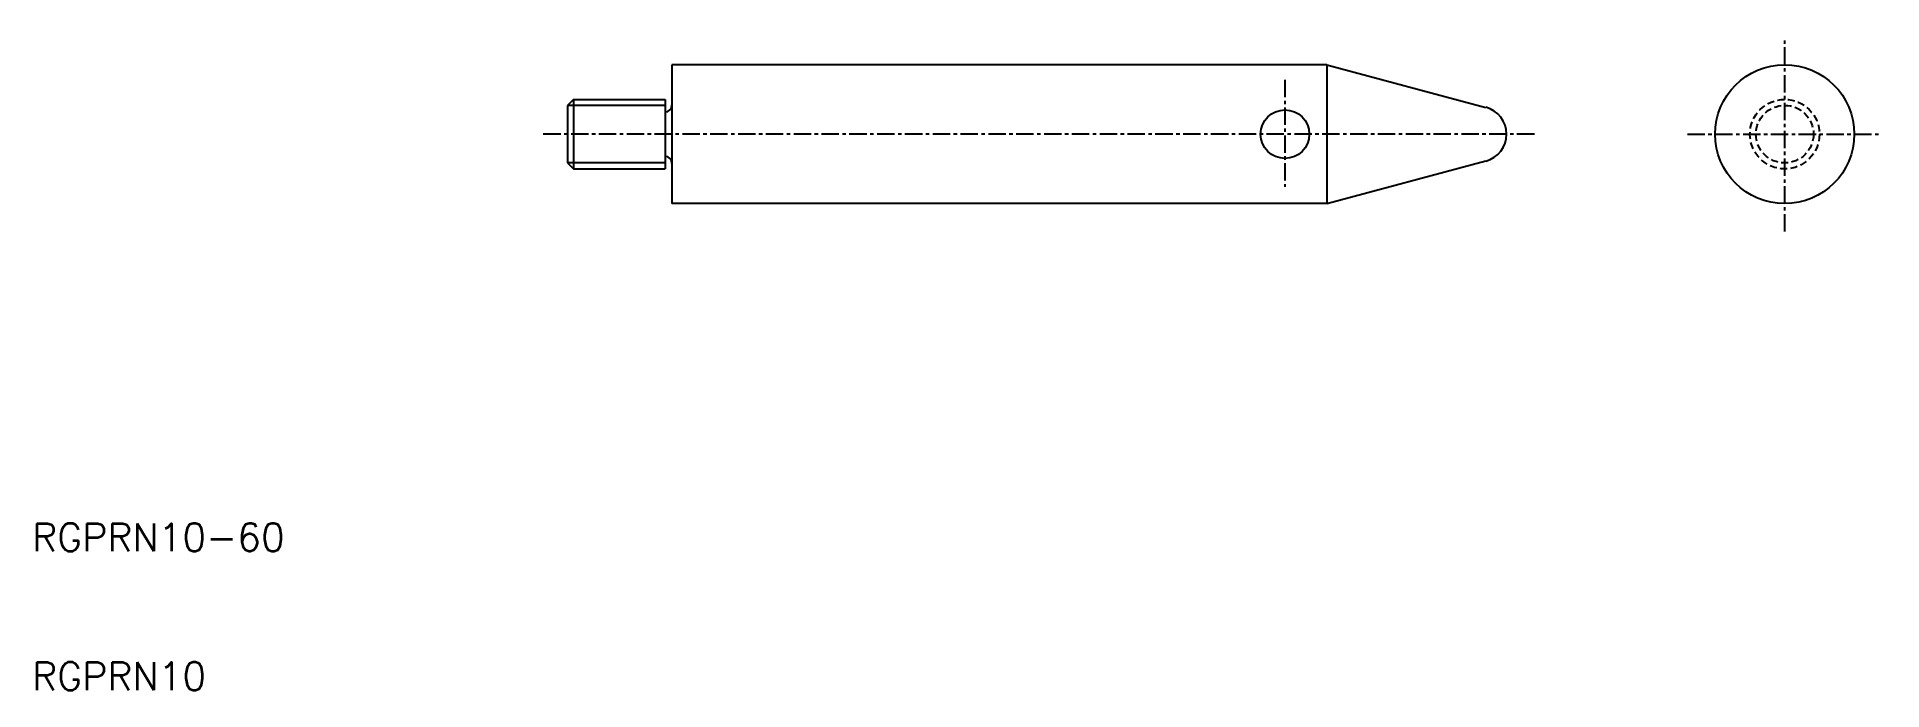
# Model space of a CAD drawing. Extents: x 10 to 143, y 10 to 57.
import ezdxf

# ---------------------------------------------------------------- set-up
doc = ezdxf.new("R2010")
doc.units = 0
doc.linetypes.add('CENTER', pattern=[2, 1.25, -0.25, 0.25, -0.25])
doc.linetypes.add('DASHED', pattern=[0.75, 0.5, -0.25])
doc.layers.get('0').update_dxf_attribs({"linetype": 'CONTINUOUS'})
doc.layers.add('CENTER', color=1, linetype='CENTER')
doc.styles.get("Standard").update_dxf_attribs({"font": 'txt.shx'})

msp = doc.modelspace()

# ---------------------------------------------------------------- linework, layer by layer
at = {"color": 7, "linetype": 'CONTINUOUS'}
for p, q in [((103.07, 55), (56, 55)), ((56, 55), (56, 45)), ((103.07, 55), (114.52, 51.93)), ((103.07, 55), (103.07, 45)), ((48.93, 52.5), (48.5, 52.07)), ((48.5, 52.07), (48.5, 47.93)), ((48.93, 52.5), (55.5, 52.5)), ((48.93, 52.5), (48.93, 47.5)), ((55.5, 52.5), (55.5, 47.5)), ((48.5, 47.93), (48.93, 47.5)), ((103.07, 45), (114.52, 48.07)), ((48.93, 47.5), (55.5, 47.5)), ((103.07, 45), (56, 45))]:
    msp.add_line(p, q, dxfattribs=at)
at = {"color": 3, "linetype": 'CONTINUOUS'}
for p, q in [((55.5, 52.07), (48.5, 52.07)), ((55.5, 47.93), (48.5, 47.93))]:
    msp.add_line(p, q, dxfattribs=at)
at = {"color": 7, "linetype": 'CONTINUOUS'}
for centre, radius in [((136, 50), 5), ((100.07, 50), 1.75)]:
    msp.add_circle(centre, radius, dxfattribs=at)
at = {"color": 3, "linetype": 'DASHED'}
for radius in [2.5, 2.07]:
    msp.add_circle((136, 50), radius, dxfattribs=at)
at = {"color": 7, "linetype": 'CONTINUOUS'}
for centre, radius, start, end in [((55.5, 52.1), 0.5, 270, 0), ((114, 50), 2, 285, 75), ((55.5, 47.9), 0.5, 0, 90)]:
    msp.add_arc(centre, radius, start, end, dxfattribs=at)
at = {"layer": 'CENTER', "color": 1, "linetype": 'CENTER'}
for p, q in [((136, 43), (136, 57)), ((100.07, 53.91), (100.07, 46.21)), ((118, 50), (46.5, 50)), ((129, 50), (143, 50))]:
    msp.add_line(p, q, dxfattribs=at)
msp.add_point((136, 50), dxfattribs=at)

# ---------------------------------------------------------------- texts
at = {"color": 7, "linetype": 'CONTINUOUS'}
for s, p in [('RGPRN10-60', (10, 20)), ('RGPRN10', (10, 10))]:
    msp.add_text(s, height=2, dxfattribs=at).set_placement(p)

doc.saveas('drawing.dxf')
